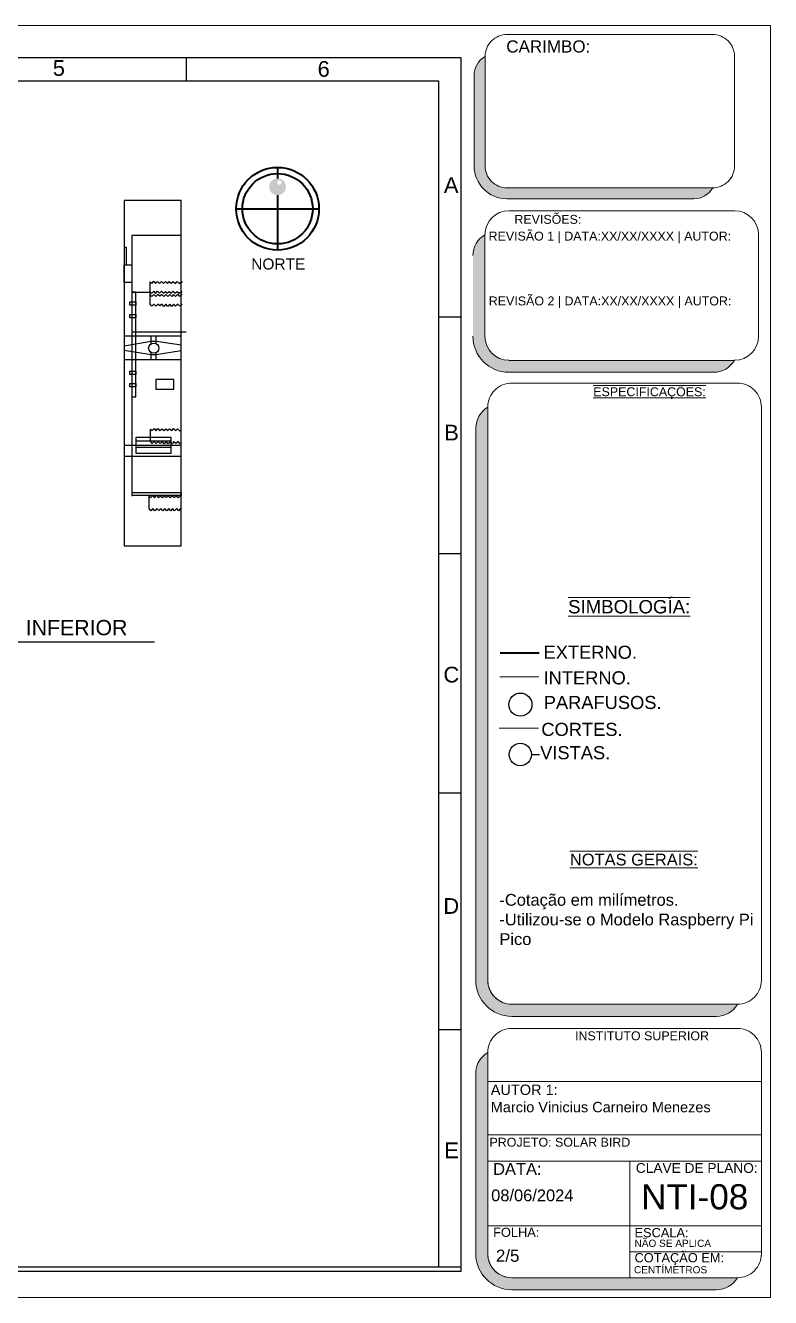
# Model space of a CAD drawing. Header units: inches. Extents: x 22 to 314, y 15 to 209.
# Drawn here: x 199.6 to 313.5, y 14.5 to 209 of the extents above; entities that cross this region are included whole.
import ezdxf
from ezdxf.lldxf.tags import DXFTag

# ---------------------------------------------------------------- set-up
doc = ezdxf.new("R2010")
doc.units = ezdxf.units.IN
doc.layers.add('1', color=1, linetype='Continuous')
for name, color, linetype, lineweight in [('MURO TABLAROCA', 100, 'Continuous', 15), ('MUROS', 1, 'Continuous', 40), ('PUERTAS', 33, 'LÍMITE2', 9), ('TEXTOS', 11, 'Continuous', 13), ('TRAZOS 1', 70, 'Continuous', 9), ('TRAZOS 3', 50, 'Continuous', 9)]:
    doc.layers.add(name, color=color, linetype=linetype, lineweight=lineweight)
tags = doc.linetypes.add('CONTOUR', pattern=[0.46875, 0.375, -0.09375]).pattern_tags.tags
tags[6:7] = [DXFTag(74, 4), DXFTag(75, 0), DXFTag(340, '0'), DXFTag(46, 1.0), DXFTag(50, 0.0), DXFTag(44, 0.0), DXFTag(45, 0.0)]
tags[4:5] = [DXFTag(74, 4), DXFTag(75, 0), DXFTag(340, '0'), DXFTag(46, 1.0), DXFTag(50, 0.0), DXFTag(44, 0.0), DXFTag(45, 0.0)]
doc.linetypes.add('LÍMITE2', pattern='A,6.35,-2.54,[132,ltypeshp.shx,S=2.54,R=0,X=-2.54,Y=0],-2.54,25.4', length=36.83)

# ---------------------------------------------------------------- blocks, each defined once
blk = doc.blocks.new('NORTE 2')
at = {"layer": 'TRAZOS 1', "linetype": 'ByBlock', "ltscale": 0.001}
h = blk.add_hatch(color=1, dxfattribs=at)
h.set_gradient(color1=(255, 0, 0), color2=(255, 128, 128), one_color=1, tint=0.75)
h.paths.add_polyline_path([(-2.84, 0, 1), (-6.36, 0, 1)])
h.paths.add_polyline_path([(-5.9, 0.38, -1), (-5.02, 0.38, -1)], flags=16)
at = {"layer": 'MUROS'}
for p, q in [((0, -8.65), (0, 8.65)), ((-8.65, 0), (-6.36, 0)), ((-2.84, 0), (8.65, 0))]:
    blk.add_line(p, q, dxfattribs=at)
for radius in [8.65, 7.35]:
    blk.add_circle((0, 0), radius, dxfattribs=at)

msp = doc.modelspace()

# ---------------------------------------------------------------- hatches: boundary and pattern name
at = {"layer": 'MUROS', "linetype": 'ByBlock', "ltscale": 0.001}
h = msp.add_hatch(color=252, dxfattribs=at)
h.set_gradient(color1=(132, 132, 132), color2=(148, 148, 148), one_color=1, tint=0.58)
h.paths.add_polyline_path([(273.5, 157.78, -0.414214), (269.83, 161.46), (269.83, 176.98, 0.267949), (267.99, 173.8), (267.99, 161.46, 0.414214), (273.5, 155.95), (304.81, 155.95, 0.267949), (307.99, 157.78)])
at = {"layer": 'MUROS', "linetype": 'ByBlock', "ltscale": 0.01}
h = msp.add_hatch(color=8, dxfattribs=at)
h.set_gradient(color1=(128, 128, 128), color2=(163, 163, 163), one_color=1, tint=0.64)
edge = h.paths.add_edge_path()
edge.add_arc((272.11, 147.44), 3.67, 120, 180)
edge.add_line((268.43, 147.44), (268.43, 63.01))
edge.add_arc((273.94, 63.01), 5.51, 180, 270)
edge.add_line((273.94, 57.5), (305.25, 57.5))
edge.add_arc((305.25, 61.17), 3.67, 270, 330)
edge.add_line((308.43, 59.34), (273.94, 59.34))
edge.add_arc((273.94, 63.01), 3.67, 180, 270, ccw=False)
edge.add_line((270.27, 63.01), (270.27, 150.62))
h = msp.add_hatch(color=8, dxfattribs=at)
h.set_gradient(color1=(128, 128, 128), color2=(163, 163, 163), one_color=1, tint=0.64)
edge = h.paths.add_edge_path()
edge.add_arc((305.25, 19.37), 3.67, 270, 330)
edge.add_line((308.43, 17.54), (273.94, 17.54))
edge.add_arc((273.94, 21.21), 3.67, 180, 270, ccw=False)
edge.add_line((270.27, 21.21), (270.27, 51.99))
edge.add_arc((272.1, 48.81), 3.67, 119.9036, 176.9058)
edge.add_line((268.43, 49.01), (268.43, 21.21))
edge.add_arc((273.94, 21.21), 5.51, 180, 270)
edge.add_line((273.94, 15.7), (305.25, 15.7))
at = {"layer": 'PUERTAS', "linetype": 'ByBlock', "ltscale": 0.001}
h = msp.add_hatch(color=253, dxfattribs=at)
h.set_gradient(color1=(173, 173, 173), color2=(179, 179, 179), one_color=1, tint=0.7)
h.paths.add_polyline_path([(273.2, 184.15, -0.414214), (269.85, 187.5), (269.85, 204.24, 0.268351), (268.17, 201.32), (268.17, 187.5, 0.414214), (273.2, 182.47), (301.75, 182.47, 0.267083), (304.65, 184.15)])

# ---------------------------------------------------------------- linework, layer by layer
at = {"color": 3, "linetype": 'CONTOUR'}
for p, q in [((218.65, 167.86), (218.65, 169.77)), ((218.65, 169.77), (218.9, 169.54)), ((218.9, 169.54), (219.2, 169.86)), ((219.2, 169.86), (219.44, 169.51)), ((219.44, 169.51), (219.77, 169.85)), ((219.77, 169.85), (220.07, 169.53)), ((220.07, 169.53), (220.37, 169.84)), ((220.37, 169.84), (220.68, 169.55)), ((220.68, 169.55), (220.97, 169.81)), ((220.97, 169.81), (221.31, 169.54)), ((221.31, 169.54), (221.56, 169.83)), ((221.56, 169.83), (221.87, 169.56)), ((221.87, 169.56), (222.18, 169.84)), ((222.18, 169.84), (222.5, 169.54)), ((222.5, 169.54), (222.78, 169.82)), ((222.78, 169.82), (223.09, 169.54)), ((223.09, 169.54), (223.41, 169.81)), ((223.41, 169.81), (223.52, 169.7)), ((218.65, 166.36), (218.65, 168.26)), ((218.65, 168.26), (218.9, 168.04)), ((218.9, 167.55), (218.65, 167.86)), ((218.9, 168.04), (219.2, 168.35)), ((219.19, 167.86), (218.9, 167.55)), ((219.5, 167.55), (219.19, 167.86)), ((219.2, 168.35), (219.44, 168.01)), ((219.44, 168.01), (219.77, 168.35)), ((219.81, 167.87), (219.5, 167.55)), ((219.77, 168.35), (220.07, 168.03)), ((220.12, 167.6), (219.81, 167.87)), ((220.07, 168.03), (220.37, 168.33)), ((220.44, 167.87), (220.12, 167.6)), ((220.37, 168.33), (220.68, 168.04)), ((220.74, 167.52), (220.44, 167.87)), ((220.68, 168.04), (220.97, 168.31)), ((221.02, 167.86), (220.74, 167.52)), ((220.97, 168.31), (221.31, 168.04)), ((221.34, 167.54), (221.02, 167.86)), ((221.31, 168.04), (221.56, 168.32)), ((221.66, 167.87), (221.34, 167.54)), ((221.56, 168.32), (221.87, 168.06)), ((221.95, 167.52), (221.66, 167.87)), ((221.87, 168.06), (222.18, 168.34)), ((222.22, 167.86), (221.95, 167.52)), ((222.18, 168.34), (222.5, 168.04)), ((222.54, 167.55), (222.22, 167.86)), ((222.5, 168.04), (222.78, 168.32)), ((222.87, 167.89), (222.54, 167.55)), ((222.78, 168.32), (223.09, 168.03)), ((223.16, 167.54), (222.87, 167.89)), ((223.09, 168.03), (223.41, 168.3)), ((223.43, 167.88), (223.16, 167.54)), ((223.41, 168.3), (223.52, 168.2)), ((223.52, 167.75), (223.43, 167.88)), ((218.9, 166.05), (218.65, 166.36)), ((219.19, 166.36), (218.9, 166.05)), ((219.5, 166.05), (219.19, 166.36)), ((219.81, 166.37), (219.5, 166.05)), ((220.12, 166.09), (219.81, 166.37)), ((220.44, 166.37), (220.12, 166.09)), ((220.74, 166.01), (220.44, 166.37)), ((221.02, 166.36), (220.74, 166.01)), ((221.34, 166.03), (221.02, 166.36)), ((221.66, 166.37), (221.34, 166.03)), ((221.95, 166.02), (221.66, 166.37)), ((222.22, 166.35), (221.95, 166.02)), ((222.54, 166.05), (222.22, 166.35)), ((222.87, 166.38), (222.54, 166.05)), ((223.16, 166.04), (222.87, 166.38)), ((223.43, 166.37), (223.16, 166.04)), ((223.52, 166.25), (223.43, 166.37)), ((215.86, 162.12), (224.17, 162.12)), ((215.86, 152.2), (215.86, 137.12)), ((218.7, 145.36), (218.7, 147.26)), ((218.7, 147.26), (218.96, 147.04)), ((218.96, 147.04), (219.25, 147.35)), ((219.25, 147.35), (219.49, 147.01)), ((219.49, 147.01), (219.82, 147.34)), ((219.82, 147.34), (220.12, 147.02)), ((220.12, 147.02), (220.42, 147.33)), ((220.42, 147.33), (220.73, 147.04)), ((220.73, 147.04), (221.02, 147.3)), ((221.02, 147.3), (221.36, 147.04)), ((221.36, 147.04), (221.61, 147.32)), ((221.61, 147.32), (221.93, 147.05)), ((221.93, 147.05), (222.23, 147.34)), ((222.23, 147.34), (222.55, 147.04)), ((222.55, 147.04), (222.83, 147.32)), ((222.83, 147.32), (223.14, 147.03)), ((223.14, 147.03), (223.36, 147.21)), ((214.68, 144.79), (223.36, 144.79)), ((216.45, 145.5), (221.87, 145.5)), ((216.45, 144.52), (221.87, 144.52)), ((218.96, 145.05), (218.7, 145.36)), ((219.24, 145.36), (218.96, 145.05)), ((219.55, 145.05), (219.24, 145.36)), ((219.86, 145.36), (219.55, 145.05)), ((220.17, 145.09), (219.86, 145.36)), ((220.49, 145.36), (220.17, 145.09)), ((220.79, 145.01), (220.49, 145.36)), ((221.07, 145.36), (220.79, 145.01)), ((221.4, 145.03), (221.07, 145.36)), ((221.71, 145.36), (221.4, 145.03)), ((222, 145.02), (221.71, 145.36)), ((222.27, 145.35), (222, 145.02)), ((222.59, 145.05), (222.27, 145.35)), ((222.92, 145.38), (222.59, 145.05)), ((223.21, 145.04), (222.92, 145.38)), ((223.36, 145.22), (223.21, 145.04)), ((214.68, 143.13), (223.36, 143.13)), ((215.96, 137.57), (215.86, 137.57)), ((215.86, 137.12), (215.96, 137.12)), ((218.49, 135.12), (218.49, 137.02)), ((218.49, 137.02), (218.74, 136.8)), ((218.74, 136.8), (219.04, 137.11)), ((219.04, 137.11), (219.28, 136.76)), ((219.28, 136.76), (219.61, 137.1)), ((219.61, 137.1), (219.91, 136.78)), ((219.91, 136.78), (220.21, 137.09)), ((220.21, 137.09), (220.52, 136.8)), ((220.52, 136.8), (220.81, 137.06)), ((220.81, 137.06), (221.15, 136.8)), ((221.15, 136.8), (221.4, 137.08)), ((221.4, 137.08), (221.71, 136.81)), ((221.71, 136.81), (222.02, 137.09)), ((222.02, 137.09), (222.34, 136.8)), ((222.34, 136.8), (222.62, 137.08)), ((222.62, 137.08), (222.93, 136.79)), ((222.93, 136.79), (223.25, 137.06)), ((223.25, 137.06), (223.36, 136.95)), ((218.74, 134.8), (218.49, 135.12)), ((219.03, 135.12), (218.74, 134.8)), ((219.34, 134.8), (219.03, 135.12)), ((219.65, 135.12), (219.34, 134.8)), ((219.96, 134.85), (219.65, 135.12)), ((220.28, 135.12), (219.96, 134.85)), ((220.58, 134.77), (220.28, 135.12)), ((220.86, 135.12), (220.58, 134.77)), ((221.19, 134.79), (220.86, 135.12)), ((221.5, 135.12), (221.19, 134.79)), ((221.79, 134.78), (221.5, 135.12)), ((222.06, 135.11), (221.79, 134.78)), ((222.38, 134.8), (222.06, 135.11)), ((222.71, 135.14), (222.38, 134.8)), ((223, 134.8), (222.71, 135.14)), ((223.27, 135.13), (223, 134.8)), ((223.36, 135), (223.27, 135.13))]:
    msp.add_line(p, q, dxfattribs=at)
at = {"color": 1, "linetype": 'ByBlock'}
for p, q in [((218.81, 161.49), (214.68, 161.49)), ((223.36, 161.49), (218.81, 161.49)), ((218.81, 160.32), (218.81, 161.49)), ((219.57, 160.32), (219.57, 161.49)), ((214.68, 159.99), (218.81, 160.7)), ((218.81, 160.7), (219.6, 160.7)), ((219.6, 160.7), (223.36, 160.15)), ((214.68, 159.32), (218.81, 158.67)), ((218.81, 157.88), (214.68, 157.88)), ((218.81, 157.88), (218.81, 158.96)), ((218.81, 158.67), (219.57, 158.67)), ((223.36, 157.88), (218.81, 157.88)), ((219.57, 158.67), (223.36, 159.26)), ((219.57, 157.88), (219.57, 158.96)), ((197.47, 114.77), (219.31, 114.77)), ((276.95, 97.53), (278.19, 97.53))]:
    msp.add_line(p, q, dxfattribs=at)
at = {"color": 1}
msp.add_lwpolyline([(214.68, 129.45), (223.36, 129.45), (223.36, 182.19), (214.68, 182.19)], close=True, dxfattribs=at)
at = {"color": 3, "linetype": 'CONTOUR'}
for points in [[(214.68, 172.4), (215, 172.4), (215, 175.02), (214.68, 175.02)], [(214.68, 172.4), (215.86, 172.4), (215.86, 169.68), (214.68, 169.68)], [(215.86, 152.2), (216.44, 152.2), (216.44, 168.21), (215.86, 168.21)], [(216.44, 166.2), (215.54, 166.2), (215.54, 166.73), (216.44, 166.73)], [(216.44, 164.26), (215.54, 164.26), (215.54, 164.79), (216.44, 164.79)], [(216.44, 155.62), (215.54, 155.62), (215.54, 156.15), (216.44, 156.15)], [(216.44, 153.71), (215.54, 153.71), (215.54, 154.25), (216.44, 154.25)], [(216.45, 143.58), (221.87, 143.58), (221.87, 145.99), (216.45, 145.99)]]:
    msp.add_lwpolyline(points, close=True, dxfattribs=at)
for points in [[(223.36, 168.21), (223.36, 176.85), (215.86, 176.85), (215.86, 168.21), (218.65, 168.21)], [(215.96, 137.57), (223.36, 137.57), (223.36, 137.12), (215.96, 137.12)]]:
    msp.add_lwpolyline(points, dxfattribs=at)
at = {"color": 5, "linetype": 'ByBlock'}
msp.add_lwpolyline([(219.52, 153.36), (222.24, 153.36), (222.24, 154.83), (219.52, 154.83)], close=True, dxfattribs=at)
at = {"color": 1, "linetype": 'ByBlock'}
for centre, radius in [((219.19, 159.64), 0.779), ((275.24, 97.53), 1.71)]:
    msp.add_circle(centre, radius, dxfattribs=at)
at = {"color": 6, "linetype": 'ByBlock'}
msp.add_circle((275.25, 105.15), 1.77, dxfattribs=at)
at = {"layer": '1', "color": 1}
for p, q in [((26.9, 204.08), (266.15, 204.08)), ((224.13, 204.08), (224.13, 200.53)), ((266.15, 204.08), (266.15, 18.51)), ((29.94, 200.53), (262.71, 200.53)), ((262.71, 200.53), (262.71, 19.19)), ((266.15, 164.39), (262.71, 164.39)), ((266.15, 128.2), (262.71, 128.2)), ((266.15, 91.62), (262.71, 91.62)), ((266.15, 55.43), (262.71, 55.43)), ((26.9, 19.19), (266.15, 19.19)), ((266.15, 18.51), (26.9, 18.51))]:
    msp.add_line(p, q, dxfattribs=at)
at = {"layer": 'MURO TABLAROCA', "color": 5, "linetype": 'ByBlock', "ltscale": 0.001}
msp.add_line((272.09, 109.4), (278.08, 109.4), dxfattribs=at)
at = {"layer": 'MURO TABLAROCA', "color": 3, "linetype": 'ByBlock', "ltscale": 0.001}
msp.add_line((272.02, 101.55), (278.01, 101.55), dxfattribs=at)
at = {"layer": 'MUROS', "linetype": 'ByBlock', "ltscale": 0.01}
msp.add_line((272.14, 113.08), (278.13, 113.08), dxfattribs=at)
at = {"layer": 'TRAZOS 3', "color": 1}
for p, q in [((268.17, 187.5), (268.17, 201.34)), ((301.75, 182.47), (273.2, 182.47)), ((273.5, 180.65), (307.99, 180.65)), ((269.83, 161.46), (269.83, 176.98)), ((311.66, 176.98), (311.66, 161.46)), ((307.99, 157.78), (273.5, 157.78)), ((304.81, 155.95), (273.5, 155.95)), ((270.27, 63.01), (270.27, 150.62)), ((268.43, 63.01), (268.43, 147.44)), ((308.43, 59.34), (273.94, 59.34)), ((305.25, 57.5), (273.94, 57.5)), ((270.27, 21.21), (270.27, 51.99)), ((268.43, 21.21), (268.43, 49.01)), ((270.27, 47.52), (312.1, 47.52)), ((270.27, 39.41), (312.1, 39.41)), ((270.27, 35.34), (312.1, 35.34)), ((291.99, 35.34), (291.99, 17.54)), ((270.27, 25.46), (291.99, 25.46)), ((291.99, 25.46), (312.1, 25.46)), ((291.99, 21.5), (312.1, 21.5)), ((308.43, 17.54), (273.94, 17.54)), ((305.25, 15.7), (273.94, 15.7))]:
    msp.add_line(p, q, dxfattribs=at)
at = {"layer": 'TRAZOS 3'}
for p, q in [((269.83, 165.96), (269.83, 176.98)), ((269.83, 176.97), (269.83, 165.98))]:
    msp.add_line(p, q, dxfattribs=at)
at = {"layer": 'TRAZOS 3', "color": 1}
msp.add_lwpolyline([(313.5, 14.52), (21.81, 14.52), (21.81, 208.97), (313.5, 208.97)], close=True, dxfattribs=at)
for points in [[(273.2, 207.59), (304.65, 207.59, -0.414214), (308, 204.24), (308, 187.5, -0.414214), (304.65, 184.15), (273.2, 184.15, -0.414214), (269.85, 187.5), (269.85, 204.24, -0.414214)], [(308.43, 59.34), (273.94, 59.34, -0.414214), (270.27, 63.01), (270.27, 150.62, -0.414214), (273.94, 154.3), (308.43, 154.3, -0.414214), (312.1, 150.62), (312.1, 63.01, -0.414214)], [(308.43, 17.54), (273.94, 17.54, -0.414214), (270.27, 21.21), (270.27, 51.99, -0.414214), (273.94, 55.66), (308.43, 55.66, -0.414214), (312.1, 51.99), (312.1, 21.21, -0.414214)]]:
    msp.add_lwpolyline(points, format="xyb", close=True, dxfattribs=at)
for centre, radius, start, end in [((271.53, 201.33), 3.36, 120.0496, 179.8644), ((273.2, 187.5), 5.03, 180, 270), ((301.74, 185.83), 3.36, 270.1356, 329.9504), ((273.5, 176.98), 3.67, 90, 180), ((307.99, 176.98), 3.67, 0, 90), ((271.67, 173.8), 3.67, 120, 180), ((273.5, 161.46), 5.51, 180, 270), ((273.5, 161.46), 3.67, 180, 270), ((273.5, 161.46), 3.67, 180, 270), ((307.99, 161.46), 3.67, 270, 0), ((304.81, 159.62), 3.67, 270, 330), ((272.11, 147.44), 3.67, 120, 180), ((273.94, 63.01), 5.51, 180, 270), ((273.94, 63.01), 3.67, 180, 270), ((305.25, 61.17), 3.67, 270, 330), ((272.1, 48.81), 3.67, 119.9036, 176.9058), ((273.94, 21.21), 5.51, 180, 270), ((273.94, 21.21), 3.67, 180, 270), ((305.25, 19.37), 3.67, 270, 330)]:
    msp.add_arc(centre, radius, start, end, dxfattribs=at)

# ---------------------------------------------------------------- block references
at = {"layer": 'TRAZOS 1', "linetype": 'ByBlock', "xscale": 0.7312144495587367, "yscale": 0.7312144495587367, "zscale": 0.7312144495587367, "rotation": 270}
msp.add_blockref('NORTE 2', (238.12, 180.95), dxfattribs=at)

# ---------------------------------------------------------------- texts
at = {"layer": 'TEXTOS', "color": 74, "linetype": 'ByBlock', "ltscale": 0.01, "insert": (273.09, 206.69), "char_height": 1.86, "width": 36.6183, "attachment_point": 1}
msp.add_mtext('{\\fArial|b0|i0|c0|p34;CARIMBO:}', dxfattribs=at)
at = {"layer": 'TEXTOS', "color": 1, "attachment_point": 1}
for s, insert, char_height, width in [('{\\fArial|b0|i0|c0|p34;5}', (203.75, 203.67), 2.4, 12.6418), ('{\\fArial|b0|i0|c0|p34;6}', (244.24, 203.53), 2.4, 12.6418), ('{\\fArial|b0|i0|c0|p34;A}', (263.55, 185.77), 2.4, 12.6418), ('{\\fArial|b0|i0|c0|p34;B}', (263.61, 147.94), 2.4, 12.6418), ('{\\fArial|b0|i0|c0|p34;INFERIOR}', (199.62, 118.09), 2.3293, 70.3739), ('{\\fArial|b0|i0|c0|p34;C}', (263.48, 110.94), 2.4, 12.6418), ('{\\fArial|b0|i0|c0|p34;D}', (263.47, 75.57), 2.4, 12.6418), ('{\\fArial|b0|i0|c0|p34;E}', (263.61, 38.22), 2.4, 12.6418)]:
    msp.add_mtext(s, dxfattribs=dict(at, insert=insert, char_height=char_height, width=width))
at = {"layer": 'TEXTOS', "color": 74, "attachment_point": 1}
for s, insert, char_height, width in [('{\\fArial|b0|i0|c0|p34;REVISÕES:}', (274.33, 180.01), 1.3599, 209.2265), ('{\\fArial|b0|i0|c0|p34;REVISÃO 1 | DATA:XX/XX/XXXX | AUTOR:}', (270.38, 177.45), 1.3599, 35.8621), ('{\\fArial|b0|i0|c0|p34;REVISÃO 2 | DATA:XX/XX/XXXX | AUTOR:}', (270.42, 167.54), 1.3599, 35.8621), ('{\\fArial|b0|i0|c0|p34;\\L\\OESPECIFICAÇÕES:}', (286.39, 153.66), 1.3599, 19.1196), ('{\\fArial|b0|i0|c0|p34;\\L\\OSIMBOLOGÍA:}', (282.54, 121.14), 2.0398, 13.174), ('{\\fArial|b0|i0|c0|p34;EXTERNO.}', (278.79, 114.16), 2.0005, 35.1715), ('{\\fArial|b0|i0|c0|p34;INTERNO.}', (278.79, 110.25), 2.0005, 35.1715), ('{\\fArial|b0|i0|c0|p34;PARAFUSOS.}', (278.82, 106.48), 2.0005, 35.1715), ('{\\fArial|b0|i0|c0|p34;CORTES.}', (278.45, 102.37), 2.0005, 35.1715), ('{\\fArial|b0|i0|c0|p34;VISTAS.}', (278.27, 98.81), 2.0005, 35.1715), ('{\\fArial|b0|i0|c0|p34;\\L\\ONOTAS GERAIS:}', (282.82, 82.37), 1.8, 28.7188), ('{\\fArial|b0|i0|c0|p34;-Cotação em milímetros.\\P-Utilizou-se o Modelo Raspberry Pi Pico\\P\\P }', (272.04, 76.21), 1.8, 40.1479), ('{\\fArial|b0|i0|c0|p34;INSTITUTO SUPERIOR}', (283.61, 55.21), 1.3599, 43.9091), ('{\\fArial|b0|i0|c0|p34;AUTOR 1: \\PMarcio Vinicius Carneiro Menezes}', (270.72, 47.07), 1.5865, 60.7346), ('{\\fArial|b0|i0|c0|p34;PROJETO: SOLAR BIRD}', (270.52, 38.94), 1.3599, 44.3071), ('{\\fArial|b0|i0|c0|p34;DATA:}', (271.08, 35.07), 1.8, 40.6092), ('{\\fArial|b0|i0|c0|p34;CLAVE DE PLANO:}', (292.9, 35.07), 1.5, 21.2143), ('{\\fArial|b0|i0|c0|p34;08/06/2024}', (270.78, 31.04), 1.8, 12.6418), ('{\\fArial|b0|i0|c0|p34;NTI-08}', (293.7, 31.84), 3.8416, 21.7671), ('{\\fArial|b0|i0|c0|p34;FOLHA:}', (271.08, 25.19), 1.4, 17.9311), ('{\\fArial|b0|i0|c0|p34;NÃO SE APLICA}', (292.7, 23.36), 1.1, 17.7052), ('{\\fArial|b0|i0|c0|p34;ESCALA:}', (292.7, 25.14), 1.4, 10.1645), ('{\\fArial|b0|i0|c0|p34;2/5}', (271.5, 21.84), 1.8573, 12.6418), ('{\\fArial|b0|i0|c0|p34;COTAÇÃO EM:}', (292.7, 21.31), 1.4, 14.5001), ('{\\fArial|b0|i0|c0|p34;CENTÍMETROS}', (292.62, 19.32), 1.1, 14.3993)]:
    msp.add_mtext(s, dxfattribs=dict(at, insert=insert, char_height=char_height, width=width))
at = {"layer": 'TEXTOS', "insert": (234.1, 173.35), "char_height": 1.688, "width": 25.2826, "attachment_point": 1}
msp.add_mtext('{\\fArial|b0|i0|c0|p34;NORTE}', dxfattribs=at)

doc.saveas('drawing.dxf')
